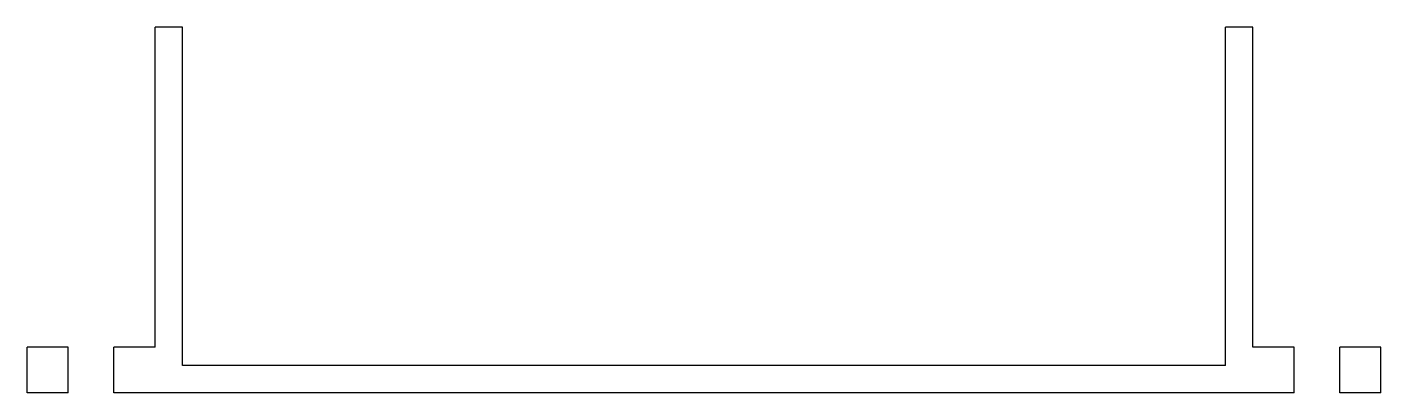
# Model space of a CAD drawing. Header units: millimetres. Extents: x -14 to 134, y -250 to -210.
import ezdxf

# ---------------------------------------------------------------- set-up
doc = ezdxf.new("R2010")
doc.units = ezdxf.units.MM
doc.layers.add('Default', color=7, linetype='CONTINUOUS', lineweight=25, true_color=0x4f8cff)

msp = doc.modelspace()

# ---------------------------------------------------------------- linework, layer by layer
at = {"layer": 'Default', "linetype": 'CONTINUOUS', "lineweight": 25, "true_color": 0x4f8cff}
for p, q in [((0, -245), (0, -210)), ((3, -210), (0, -210)), ((3, -245), (3, -210)), ((117, -245), (117, -210)), ((120, -210), (117, -210)), ((120, -245), (120, -210)), ((-14, -250), (-14, -245)), ((-9.5, -245), (-14, -245)), ((-9.5, -250), (-9.5, -245)), ((-4.5, -250), (-4.5, -245)), ((0, -245), (-4.5, -245)), ((3, -247), (3, -245)), ((117, -247), (117, -245)), ((124.5, -245), (120, -245)), ((124.5, -250), (124.5, -245)), ((129.5, -250), (129.5, -245)), ((134, -245), (129.5, -245)), ((134, -250), (134, -245)), ((117, -247), (3, -247)), ((-9.5, -250), (-14, -250)), ((0, -250), (-4.5, -250)), ((3, -250), (0, -250)), ((117, -250), (3, -250)), ((120, -250), (117, -250)), ((124.5, -250), (120, -250)), ((134, -250), (129.5, -250))]:
    msp.add_line(p, q, dxfattribs=at)

doc.saveas('drawing.dxf')
